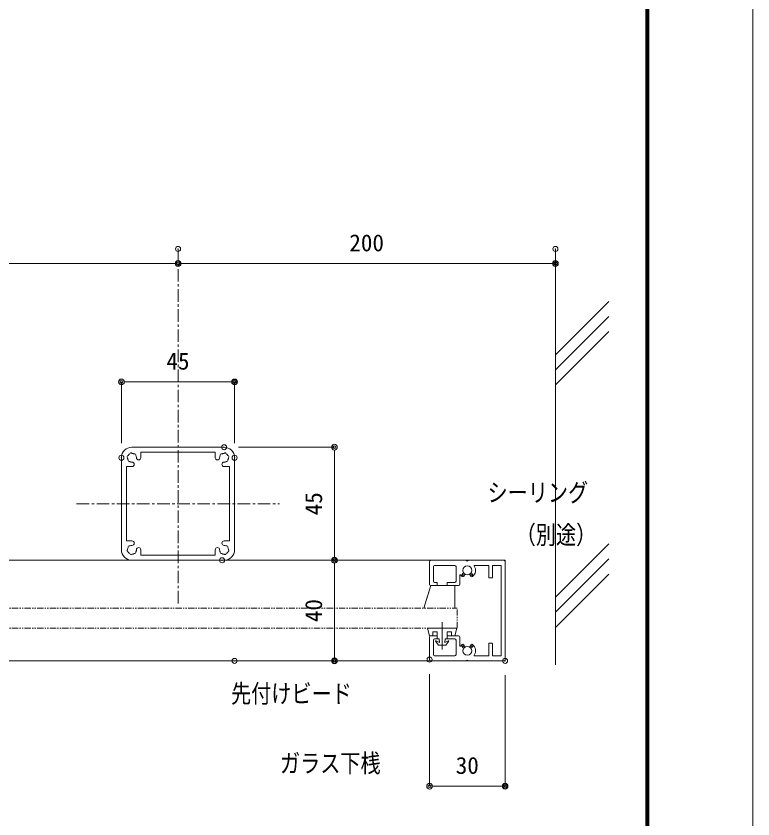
# Model space of a CAD drawing. Units: millimetres, scale not verified. Extents: x -1682 to 1682, y -1188 to 1188.
# Drawn here: x 1096 to 1682, y -90 to 549 of the extents above; entities that cross this region are included whole.
import ezdxf
from ezdxf.enums import TextEntityAlignment as Align

# ---------------------------------------------------------------- set-up
doc = ezdxf.new("R2010")
doc.units = ezdxf.units.MM
doc.header["$LTSCALE"] = 8
doc.header["$PDMODE"] = 32
doc.header["$PDSIZE"] = 4
doc.linetypes.add('USER1', pattern=[2, 1.25, -0.25, 0.25, -0.25])
doc.linetypes.add('USER2', pattern=[1.25, 0.625, -0.125, 0.125, -0.125, 0.125, -0.125])
for name, color, linetype, lineweight in [('0-0_0', 7, 'Continuous', 18), ('0-1_DEFPOINTS', 7, 'Continuous', 18), ('0-3_MOJI', 7, 'Continuous', 18), ('0-5_WAKU', 7, 'Continuous', 18), ('0-7_2躯体線', 4, 'Continuous', 18), ('0-8_3中心線', 2, 'USER1', 18), ('0-9_41ｱﾙﾐ', 6, 'Continuous', 18), ('0-A_1手摺寸法', 7, 'Continuous', 18), ('0-D_2a', 1, 'USER2', 18), ('0-E_4アルミ', 6, 'Continuous', 18)]:
    doc.layers.add(name, color=color, linetype=linetype, lineweight=lineweight)
doc.layers.add('0-2_笠木', color=7, linetype='Continuous')
doc.styles.add('ＭＳ ゴシック', font='')
doc.styles.get('ＭＳ ゴシック').set_extended_font_data('MS Gothic')

# ---------------------------------------------------------------- blocks, each defined once
blk = doc.blocks.new('_ORIGIN2')
at = {"layer": '0-0_0'}
blk.add_line((-1, 0), (-2, 0), dxfattribs=at)
for radius in [1, 0.5]:
    blk.add_circle((0, 0), radius, dxfattribs=at)
blk = doc.blocks.new('D34')
at = {"layer": '0-1_DEFPOINTS'}
for p in [(1540.77, 2816.89), (2540.77, 2816.89), (2540.77, 2793.58)]:
    blk.add_point(p, dxfattribs=at)
at = {"layer": '0-A_1手摺寸法'}
for p, q in [((1540.77, 2793.89), (1540.77, 2793.58)), ((1549.97, 2793.58), (2531.57, 2793.58)), ((2540.77, 2793.89), (2540.77, 2793.58))]:
    blk.add_line(p, q, dxfattribs=at)
at = {"layer": '0-A_1手摺寸法', "xscale": 4.6, "yscale": 4.6, "rotation": 180}
blk.add_blockref('_ORIGIN2', (1540.77, 2793.58), dxfattribs=at)
at = {"layer": '0-A_1手摺寸法', "xscale": 4.6, "yscale": 4.6}
blk.add_blockref('_ORIGIN2', (2540.77, 2793.58), dxfattribs=at)
at = {"layer": '0-A_1手摺寸法', "style": 'ＭＳ ゴシック'}
blk.add_text('Ｗ', height=26.98, dxfattribs=at).set_placement((2022.37, 2805.08), align=Align.BOTTOM_LEFT)
blk = doc.blocks.new('D14')
at = {"layer": '0-1_DEFPOINTS'}
for p in [(2940.77, 2163.44), (3060.77, 2161.44), (3060.77, 1962.03)]:
    blk.add_point(p, dxfattribs=at)
at = {"layer": '0-A_1手摺寸法'}
for p, q in [((2940.77, 2140.44), (2940.77, 1962.03)), ((3060.77, 2138.44), (3060.77, 1962.03)), ((2949.97, 1962.03), (3051.57, 1962.03))]:
    blk.add_line(p, q, dxfattribs=at)
at = {"layer": '0-A_1手摺寸法', "xscale": 4.6, "yscale": 4.6, "rotation": 180}
blk.add_blockref('_ORIGIN2', (2940.77, 1962.03), dxfattribs=at)
at = {"layer": '0-A_1手摺寸法', "xscale": 4.6, "yscale": 4.6}
blk.add_blockref('_ORIGIN2', (3060.77, 1962.03), dxfattribs=at)
at = {"layer": '0-A_1手摺寸法', "style": 'ＭＳ ゴシック'}
blk.add_text('30', height=26.98, dxfattribs=at).set_placement((2982.37, 1973.53), align=Align.BOTTOM_LEFT)
blk = doc.blocks.new('D15')
at = {"layer": '0-1_DEFPOINTS'}
for p in [(2613.97, 2501.44), (2610.77, 2321.44), (2789.42, 2321.44)]:
    blk.add_point(p, dxfattribs=at)
at = {"layer": '0-A_1手摺寸法'}
for p, q in [((2636.97, 2501.44), (2789.42, 2501.44)), ((2789.42, 2492.24), (2789.42, 2330.64)), ((2633.77, 2321.44), (2789.42, 2321.44))]:
    blk.add_line(p, q, dxfattribs=at)
at = {"layer": '0-A_1手摺寸法', "xscale": 4.6, "yscale": 4.6}
for p, rotation in [((2789.42, 2501.44), 90), ((2789.42, 2321.44), 270)]:
    blk.add_blockref('_ORIGIN2', p, dxfattribs=dict(at, rotation=rotation))
at = {"layer": '0-A_1手摺寸法', "style": 'ＭＳ ゴシック'}
blk.add_text('45', height=26.98, rotation=90, dxfattribs=at).set_placement((2777.92, 2393.04), align=Align.BOTTOM_LEFT)
blk = doc.blocks.new('D16')
at = {"layer": '0-1_DEFPOINTS'}
for p in [(2610.77, 2321.44), (2630.77, 2161.44), (2789.42, 2161.44)]:
    blk.add_point(p, dxfattribs=at)
at = {"layer": '0-A_1手摺寸法'}
for p, q in [((2633.77, 2321.44), (2789.42, 2321.44)), ((2789.42, 2312.24), (2789.42, 2170.64)), ((2653.77, 2161.44), (2789.42, 2161.44))]:
    blk.add_line(p, q, dxfattribs=at)
at = {"layer": '0-A_1手摺寸法', "xscale": 4.6, "yscale": 4.6}
for p, rotation in [((2789.42, 2321.44), 90), ((2789.42, 2161.44), 270)]:
    blk.add_blockref('_ORIGIN2', p, dxfattribs=dict(at, rotation=rotation))
at = {"layer": '0-A_1手摺寸法', "style": 'ＭＳ ゴシック'}
blk.add_text('40', height=26.98, rotation=90, dxfattribs=at).set_placement((2777.92, 2223.04), align=Align.BOTTOM_LEFT)
blk = doc.blocks.new('D17')
at = {"layer": '0-1_DEFPOINTS'}
for p in [(2630.77, 2605.31), (2450.77, 2484.64), (2630.77, 2484.64)]:
    blk.add_point(p, dxfattribs=at)
at = {"layer": '0-A_1手摺寸法'}
for p, q in [((2450.77, 2507.64), (2450.77, 2605.31)), ((2459.97, 2605.31), (2621.57, 2605.31)), ((2630.77, 2507.64), (2630.77, 2605.31))]:
    blk.add_line(p, q, dxfattribs=at)
at = {"layer": '0-A_1手摺寸法', "xscale": 4.6, "yscale": 4.6, "rotation": 180}
blk.add_blockref('_ORIGIN2', (2450.77, 2605.31), dxfattribs=at)
at = {"layer": '0-A_1手摺寸法', "xscale": 4.6, "yscale": 4.6}
blk.add_blockref('_ORIGIN2', (2630.77, 2605.31), dxfattribs=at)
at = {"layer": '0-A_1手摺寸法', "style": 'ＭＳ ゴシック'}
blk.add_text('45', height=26.98, dxfattribs=at).set_placement((2522.37, 2616.81), align=Align.BOTTOM_LEFT)
blk = doc.blocks.new('D9')
at = {"layer": '0-1_DEFPOINTS'}
for p in [(2540.77, 2816.89), (3140.77, 2816.89), (3140.77, 2793.58)]:
    blk.add_point(p, dxfattribs=at)
at = {"layer": '0-A_1手摺寸法'}
for p, q in [((2540.77, 2793.89), (2540.77, 2793.58)), ((2549.97, 2793.58), (3131.57, 2793.58)), ((3140.77, 2793.89), (3140.77, 2793.58))]:
    blk.add_line(p, q, dxfattribs=at)
at = {"layer": '0-A_1手摺寸法', "xscale": 4.6, "yscale": 4.6, "rotation": 180}
blk.add_blockref('_ORIGIN2', (2540.77, 2793.58), dxfattribs=at)
at = {"layer": '0-A_1手摺寸法', "xscale": 4.6, "yscale": 4.6}
blk.add_blockref('_ORIGIN2', (3140.77, 2793.58), dxfattribs=at)
at = {"layer": '0-A_1手摺寸法', "style": 'ＭＳ ゴシック'}
blk.add_text('200', height=26.98, dxfattribs=at).set_placement((2813.17, 2805.08), align=Align.BOTTOM_LEFT)
blk = doc.blocks.new('A$C45EA3CD7')
at = {"layer": '0-9_41ｱﾙﾐ'}
for p, q in [((-40, 59), (-40, 31.039)), ((-21, 60), (-39, 60)), ((21, 60), (39, 60)), ((40, 59), (40, 31.039)), ((-36, 56), (-36, 40)), ((-23.4, 57), (-35, 57)), ((-22.4, 54), (-22.4, 56)), ((22.4, 54), (22.4, 56)), ((23.4, 57), (35, 57)), ((36, 56), (36, 40)), ((-20, 46), (-22.4, 46)), ((-22.4, 46), (-22.4, 40)), ((-20, 46), (-20, 37)), ((20, 46), (22.4, 46)), ((20, 46), (20, 37)), ((22.4, 46), (22.4, 40)), ((-23.4, 39), (-35, 39)), ((23.4, 39), (35, 39)), ((-28.2, 32.194), (-27.316, 32.704)), ((-21, 36), (-27.969, 36)), ((21, 36), (27.969, 36)), ((28.2, 32.194), (27.316, 32.704)), ((-39.4, 30), (-40, 31.039)), ((-39.4, 30), (-40, 28.961)), ((-40, 28.961), (-40, 1)), ((-28.2, 27.806), (-27.316, 27.296)), ((28.2, 27.806), (27.316, 27.296)), ((39.4, 30), (40, 31.039)), ((39.4, 30), (40, 28.961)), ((40, 28.961), (40, 1)), ((-36, 24.114), (-36, 13.4)), ((36, 24.114), (36, 13.4)), ((-35.6, 13), (-26.4, 13)), ((35.6, 13), (26.4, 13)), ((-36, 9.6), (-36, 3.4)), ((-35.6, 10), (-26.4, 10)), ((-26, 12.6), (-26, 10.4)), ((26, 12.6), (26, 10.4)), ((35.6, 10), (26.4, 10)), ((36, 9.6), (36, 3.4)), ((39, 0), (-39, 0)), ((35.6, 3), (-35.6, 3))]:
    blk.add_line(p, q, dxfattribs=at)
for points in [[(-20, 59), (-20, 54), (-22.4, 54)], [(20, 59), (20, 54), (22.4, 54)]]:
    blk.add_lwpolyline(points, dxfattribs=at)
for centre, radius in [((-32, 30), 3.5), ((-28.7, 33.06), 1), ((-27.816, 33.57), 1), ((27.816, 33.57), 1), ((28.7, 33.06), 1), ((32, 30), 3.5), ((-28.7, 26.94), 1), ((-27.816, 26.43), 1), ((27.816, 26.43), 1), ((28.7, 26.94), 1)]:
    blk.add_circle(centre, radius, dxfattribs=at)
for centre, radius, start, end in [((-39, 59), 1, 90, 180), ((-21, 59), 1, 0, 90), ((21, 59), 1, 90, 180), ((39, 59), 1, 0, 90), ((-35, 56), 1, 90, 180), ((-23.4, 56), 1, 0, 90), ((23.4, 56), 1, 90, 180), ((35, 56), 1, 0, 90), ((-35, 40), 1, 180, 270), ((-23.4, 40), 1, 270, 0), ((23.4, 40), 1, 180, 270), ((35, 40), 1, 270, 0), ((-27.969, 35.6), 0.4, 90, 234.25198), ((-32, 30), 6.5, 40.47568, 54.25198), ((-21, 37), 1, 270, 0), ((21, 37), 1, 180, 270), ((32, 30), 6.5, 125.74802, 139.52432), ((27.969, 35.6), 0.4, 305.74802, 90), ((-32, 30), 6.5, 238.55102, 319.52432), ((32, 30), 6.5, 220.47568, 301.44898), ((-35.6, 24.114), 0.4, 58.55102, 180), ((35.6, 24.114), 0.4, 0, 121.44898), ((-35.6, 13.4), 0.4, 180, 270), ((-26.4, 12.6), 0.4, 0, 90), ((26.4, 12.6), 0.4, 90, 180), ((35.6, 13.4), 0.4, 270, 0), ((-35.6, 9.6), 0.4, 90, 180), ((-26.4, 10.4), 0.4, 270, 0), ((26.4, 10.4), 0.4, 180, 270), ((35.6, 9.6), 0.4, 0, 90), ((-39, 1), 1, 180, 270), ((-35.6, 3.4), 0.4, 180, 270), ((35.6, 3.4), 0.4, 270, 0), ((39, 1), 1, 270, 0)]:
    blk.add_arc(centre, radius, start, end, dxfattribs=at)
blk = doc.blocks.new('hbk-145')
at = {"layer": '0-A_1手摺寸法', "color": 3}
for p, q in [((-11.6, 0), (11.6, 0)), ((-11.6, 0), (-10, -6)), ((0, 4.729), (0, -16.998)), ((11.6, 0), (10, -6)), ((-10, -6), (-7.4, -6)), ((-7.4, -3), (-4, -3)), ((-7.4, -3), (-7.4, -6)), ((-4, -3), (-4, -8.4)), ((4, -3), (7.4, -3)), ((4, -3), (4, -8.4)), ((7.4, -3), (7.4, -6)), ((7.4, -6), (10, -6)), ((-3, -13.4), (-5.152, -10.463)), ((-4.78, -10.025), (-2, -11.4)), ((-4, -8.4), (-2.5, -8.4)), ((-2, -11.4), (-2.5, -8.4)), ((2, -11.4), (2.5, -8.4)), ((2, -11.4), (4.78, -10.025)), ((2.5, -8.4), (4, -8.4)), ((3, -13.4), (5.152, -10.463)), ((-3, -13.4), (3, -13.4))]:
    blk.add_line(p, q, dxfattribs=at)
for centre, start, end in [((-4.9, -10.3), 66.37062, 212.90524), ((4.9, -10.3), 327.09476, 113.62938)]:
    blk.add_arc(centre, 0.3, start, end, dxfattribs=at)

msp = doc.modelspace()

# ---------------------------------------------------------------- linework, layer by layer
at = {"layer": '0-0_0'}
msp.add_line((1425.939, 96.203), (1420.363, 78.203), dxfattribs=at)
msp.add_lwpolyline([(1425.939, 96.203), (1444.919, 96.203), (1444.919, 78.203)], dxfattribs=at)
at = {"layer": '0-1_DEFPOINTS', "color": 5}
msp.add_line((1682, -1188), (1682, 1188), dxfattribs=at)
at = {"layer": '0-5_WAKU'}
for p, q in [((1596.8, -1126.8), (1596.8, 1130.8)), ((1597.4, -1127.4), (1597.4, 1131.4)), ((1598, -1128), (1598, 1132)), ((1598.6, -1128.6), (1598.6, 1132.6)), ((1599.2, -1129.2), (1599.2, 1133.2))]:
    msp.add_line(p, q, dxfattribs=at)
at = {"layer": '0-7_2躯体線'}
for p, q in [((1524.939, 363.931), (1524.939, 33.068)), ((1524.939, 279.717), (1567.366, 322.144)), ((1524.939, 267.717), (1567.366, 310.144)), ((1524.939, 255.717), (1567.366, 298.144)), ((1524.939, 86.883), (1567.366, 129.309)), ((1524.939, 74.883), (1567.366, 117.309)), ((1524.939, 62.883), (1567.366, 105.309))]:
    msp.add_line(p, q, dxfattribs=at)
at = {"layer": '0-8_3中心線'}
for p, q in [((1224.939, 363.931), (1224.939, 80.589)), ((1144.326, 161.203), (1305.553, 161.203))]:
    msp.add_line(p, q, dxfattribs=at)
at = {"layer": '0-A_1手摺寸法', "color": 3}
for p, q in [((1484.939, 116.203), (1014.939, 116.203)), ((1484.939, 36.203), (1484.939, 116.203)), ((1425.939, 96.203), (1422.222, 84.203)), ((1484.939, 36.203), (1014.939, 36.203))]:
    msp.add_line(p, q, dxfattribs=at)
at = {"layer": '0-D_2a'}
for p, q in [((732.939, 78.203), (1446.939, 78.203)), ((1446.939, 62.203), (1446.939, 78.203)), ((732.939, 62.203), (1446.939, 62.203))]:
    msp.add_line(p, q, dxfattribs=at)
at = {"layer": '0-E_4アルミ'}
for p, q in [((1261.539, 206.203), (1188.339, 206.203)), ((1254.539, 202.203), (1195.339, 202.203)), ((1195.339, 202.203), (1195.339, 197.803)), ((1254.539, 202.203), (1254.539, 197.803)), ((1179.939, 197.803), (1179.939, 124.603)), ((1269.939, 197.803), (1269.939, 124.603)), ((1183.939, 190.803), (1183.939, 131.603)), ((1188.339, 190.803), (1183.939, 190.803)), ((1261.539, 190.803), (1265.939, 190.803)), ((1265.939, 190.803), (1265.939, 131.603)), ((1188.339, 131.603), (1183.939, 131.603)), ((1261.539, 131.603), (1265.939, 131.603)), ((1195.339, 120.203), (1195.339, 124.603)), ((1254.539, 120.203), (1254.539, 124.603)), ((1261.539, 116.203), (1188.339, 116.203)), ((1254.539, 120.203), (1195.339, 120.203))]:
    msp.add_line(p, q, dxfattribs=at)
for centre, radius, start, end in [((1188.339, 197.803), 8.4, 90, 180), ((1261.539, 197.803), 8.4, 0, 90), ((1185.442, 198.579), 1, 165, 232.97569), ((1185.442, 198.579), 1, 97.02431, 165), ((1188.339, 197.803), 3.5, 135, 149.64111), ((1188.339, 197.803), 3.5, 120.35889, 135), ((1187.563, 200.701), 1, 105, 172.97569), ((1187.563, 200.701), 1, 37.02431, 105), ((1188.339, 197.803), 3.5, 75, 89.64111), ((1188.339, 197.803), 3.5, 60.35889, 75), ((1190.461, 199.924), 1, 45, 112.97569), ((1190.461, 199.924), 1, 337.02431, 45), ((1188.339, 197.803), 3.5, 15, 29.64111), ((1188.339, 197.803), 3.5, 0.35889, 15), ((1261.539, 197.803), 3.5, 165, 179.64111), ((1261.539, 197.803), 3.5, 150.35889, 165), ((1259.418, 199.924), 1, 135, 202.97569), ((1259.418, 199.924), 1, 67.02431, 135), ((1261.539, 197.803), 3.5, 105, 119.64111), ((1261.539, 197.803), 3.5, 90.35889, 105), ((1262.316, 200.701), 1, 75, 142.97569), ((1262.316, 200.701), 1, 7.02431, 75), ((1261.539, 197.803), 3.5, 45, 59.64111), ((1261.539, 197.803), 3.5, 30.35889, 45), ((1264.437, 198.579), 1, 15, 82.97569), ((1264.437, 198.579), 1, 307.02431, 15), ((1188.339, 197.803), 3.5, 180.35889, 195), ((1188.339, 197.803), 3.5, 195, 209.64111), ((1186.218, 195.682), 1, 157.02431, 225), ((1186.218, 195.682), 1, 225, 292.97569), ((1188.339, 197.803), 3.5, 240.35889, 255), ((1188.339, 197.803), 3.5, 255, 270), ((1188.339, 192.553), 1.75, 270, 90), ((1193.589, 197.803), 1.75, 180, 0), ((1256.289, 197.803), 1.75, 180, 360), ((1261.539, 192.553), 1.75, 90, 270), ((1261.539, 197.803), 3.5, 270, 285), ((1261.539, 197.803), 3.5, 285, 299.64111), ((1263.661, 195.682), 1, 247.02431, 315), ((1263.661, 195.682), 1, 315, 22.97569), ((1261.539, 197.803), 3.5, 330.35889, 345), ((1261.539, 197.803), 3.5, 345, 359.64111), ((1188.339, 124.603), 3.5, 105, 119.64111), ((1188.339, 124.603), 3.5, 90, 105), ((1188.339, 129.853), 1.75, 270, 90), ((1261.539, 129.853), 1.75, 90, 270), ((1261.539, 124.603), 3.5, 75, 90), ((1261.539, 124.603), 3.5, 60.35889, 75), ((1188.339, 124.603), 8.4, 180, 270), ((1185.442, 123.827), 1, 127.02431, 195), ((1185.442, 123.827), 1, 195, 262.97569), ((1188.339, 124.603), 3.5, 165, 179.64111), ((1188.339, 124.603), 3.5, 150.35889, 165), ((1186.218, 126.724), 1, 135, 202.97569), ((1188.339, 124.603), 3.5, 210.35889, 225), ((1186.218, 126.724), 1, 67.02431, 135), ((1188.339, 124.603), 3.5, 225, 239.64111), ((1187.563, 121.705), 1, 187.02431, 255), ((1188.339, 124.603), 3.5, 285, 299.64111), ((1190.461, 122.482), 1, 247.02431, 315), ((1190.461, 122.482), 1, 315, 22.97569), ((1188.339, 124.603), 3.5, 330.35889, 345), ((1188.339, 124.603), 3.5, 345, 359.64111), ((1193.589, 124.603), 1.75, 360, 180), ((1256.289, 124.603), 1.75, 0, 180), ((1261.539, 124.603), 3.5, 180.35889, 195), ((1261.539, 124.603), 3.5, 195, 209.64111), ((1259.418, 122.482), 1, 157.02431, 225), ((1259.418, 122.482), 1, 225, 292.97569), ((1261.539, 124.603), 3.5, 240.35889, 255), ((1261.539, 124.603), 8.4, 270, 360), ((1262.316, 121.705), 1, 285, 352.97569), ((1263.661, 126.724), 1, 45, 112.97569), ((1261.539, 124.603), 3.5, 300.35889, 315), ((1261.539, 124.603), 3.5, 315, 329.64111), ((1263.661, 126.724), 1, 337.02431, 45), ((1264.437, 123.827), 1, 277.02431, 345), ((1261.539, 124.603), 3.5, 15, 29.64111), ((1261.539, 124.603), 3.5, 0.35889, 15), ((1264.437, 123.827), 1, 345, 52.97569), ((1187.563, 121.705), 1, 255, 322.97569), ((1188.339, 124.603), 3.5, 270.35889, 285), ((1261.539, 124.603), 3.5, 255, 269.64111), ((1262.316, 121.705), 1, 217.02431, 285)]:
    msp.add_arc(centre, radius, start, end, dxfattribs=at)

# ---------------------------------------------------------------- block references
at = {"layer": '0-2_笠木', "rotation": 90}
msp.add_blockref('A$C45EA3CD7', (1484.939, 76.203), dxfattribs=at)
at = {"layer": '0-A_1手摺寸法', "xscale": 0.5, "yscale": 0.5}
for name in ['D34', 'D9', 'D17', 'D15', 'D16', 'D14']:
    msp.add_blockref(name, (-45.445, -1044.515), dxfattribs=at)
at = {"layer": '0-A_1手摺寸法'}
msp.add_blockref('hbk-145', (1434.939, 62.203), dxfattribs=at)

# ---------------------------------------------------------------- texts
at = {"layer": '0-3_MOJI', "style": 'ＭＳ ゴシック', "width": 0.8}
for s, p in [('シーリング', (1471.031, 158.435)), ('（別途）', (1493.431, 124.759)), ('先付けビード', (1267.09, -1.528)), ('ガラス下桟', (1306.019, -57))]:
    msp.add_text(s, height=14.66, dxfattribs=at).set_placement(p, align=Align.BOTTOM_LEFT)

doc.saveas('drawing.dxf')
